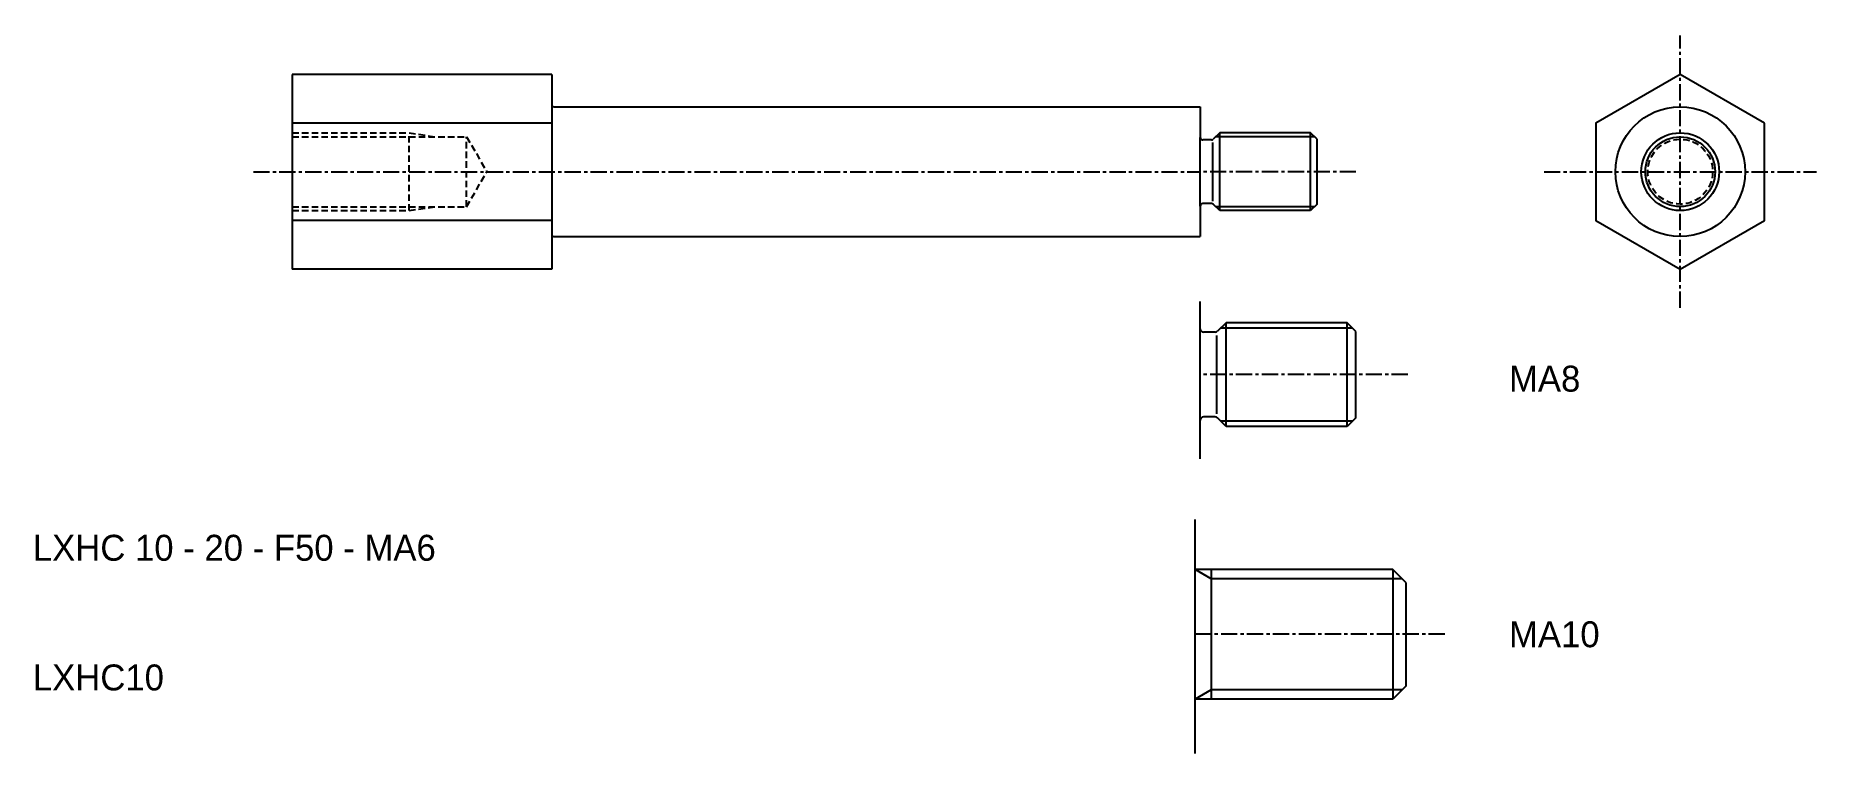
# Model space of a CAD drawing. Extents: x 103 to 241, y 10 to 65.
import ezdxf

# ---------------------------------------------------------------- set-up
doc = ezdxf.new("R2010")
doc.units = 0
doc.linetypes.add('CENTER', pattern=[2, 1.25, -0.25, 0.25, -0.25])
doc.linetypes.add('DASHED', pattern=[0.75, 0.5, -0.25])
doc.layers.get('0').update_dxf_attribs({"linetype": 'CONTINUOUS'})
doc.layers.add('CENTER', color=1, linetype='CENTER')

msp = doc.modelspace()

# ---------------------------------------------------------------- linework, layer by layer
at = {"color": 7, "linetype": 'CONTINUOUS'}
for p, q in [((123.04, 62.11), (123.04, 47.1)), ((143.04, 62.11), (123.04, 62.11)), ((143.04, 62.11), (143.04, 59.81)), ((143.04, 59.81), (143.04, 49.41)), ((143.24, 59.61), (193.04, 59.61)), ((193.04, 59.61), (193.04, 57.26)), ((143.04, 58.36), (123.04, 58.36)), ((193.04, 51.96), (193.04, 57.26)), ((193.9, 57.06), (193.24, 57.06)), ((193.98, 56.87), (193.98, 52.34)), ((194.54, 57.61), (194.04, 57.11)), ((201.54, 57.61), (194.54, 57.61)), ((194.54, 51.61), (194.54, 57.61)), ((201.54, 51.61), (201.54, 57.61)), ((202.04, 57.11), (201.54, 57.61)), ((202.04, 52.11), (202.04, 57.11)), ((143.04, 50.85), (123.04, 50.85)), ((193.04, 51.96), (193.04, 49.61)), ((193.9, 52.16), (193.24, 52.16)), ((194.54, 51.61), (194.04, 52.1)), ((201.54, 51.61), (194.54, 51.61)), ((202.04, 52.11), (201.54, 51.61)), ((143.24, 49.61), (193.04, 49.61)), ((143.04, 49.41), (143.04, 47.1)), ((143.04, 47.1), (123.04, 47.1)), ((193.04, 32.47), (193.04, 44.61)), ((195.04, 42.96), (194.38, 42.31)), ((195.04, 34.96), (195.04, 42.96)), ((204.37, 42.96), (195.04, 42.96)), ((205.04, 42.3), (204.37, 42.96)), ((204.37, 34.96), (204.37, 42.96)), ((194.19, 42.23), (193.3, 42.23)), ((194.29, 41.98), (194.29, 35.94)), ((205.04, 35.63), (205.04, 42.3)), ((194.19, 35.7), (193.3, 35.7)), ((195.04, 34.96), (194.38, 35.62)), ((204.37, 34.96), (195.04, 34.96)), ((205.04, 35.63), (204.37, 34.96)), ((192.65, 9.75), (192.65, 27.78)), ((207.89, 23.94), (192.65, 23.94)), ((193.89, 23.94), (193.89, 13.94)), ((207.89, 23.94), (207.89, 13.94)), ((208.89, 22.94), (207.89, 23.94)), ((208.89, 22.94), (208.89, 14.94)), ((207.89, 13.94), (192.65, 13.94)), ((208.89, 14.94), (207.89, 13.94))]:
    msp.add_line(p, q, dxfattribs=at)
at = {"color": 3, "linetype": 'DASHED'}
for p, q in [((123.04, 57.61), (132.04, 57.61)), ((123.04, 57.3), (136.48, 57.3)), ((132.04, 51.61), (132.04, 57.61)), ((132.04, 57.61), (134.04, 57.3)), ((136.48, 51.91), (136.48, 57.3)), ((136.48, 57.3), (138.04, 54.61)), ((136.48, 51.91), (138.04, 54.61)), ((123.04, 51.91), (136.48, 51.91)), ((123.04, 51.61), (132.04, 51.61)), ((132.04, 51.61), (134.04, 51.91))]:
    msp.add_line(p, q, dxfattribs=at)
at = {"color": 3, "linetype": 'CONTINUOUS'}
for p, q in [((201.84, 57.3), (194.23, 57.3)), ((201.84, 51.91), (194.23, 51.91)), ((204.78, 42.55), (194.63, 42.55)), ((204.78, 35.37), (194.63, 35.37)), ((193.89, 23.22), (192.65, 23.94)), ((208.6, 23.22), (193.89, 23.22)), ((193.89, 14.65), (192.65, 13.94)), ((208.6, 14.65), (193.89, 14.65))]:
    msp.add_line(p, q, dxfattribs=at)
at = {"color": 7, "linetype": 'CONTINUOUS'}
msp.add_lwpolyline([(236.54, 58.36), (230.04, 62.11), (223.54, 58.36), (223.54, 50.85), (230.04, 47.1), (236.54, 50.85)], close=True, dxfattribs=at)
for radius in [5, 3]:
    msp.add_circle((230.04, 54.61), radius, dxfattribs=at)
at = {"color": 3, "linetype": 'CONTINUOUS'}
msp.add_circle((230.04, 54.61), 2.69, dxfattribs=at)
at = {"color": 3, "linetype": 'DASHED'}
msp.add_circle((230.04, 54.61), 2.5, dxfattribs=at)
at = {"color": 7, "linetype": 'CONTINUOUS'}
for centre, radius, start, end in [((143.24, 59.81), 0.2, 180, 270), ((193.24, 57.26), 0.2, 180, 270), ((193.9, 57.26), 0.2, 270, 315), ((193.24, 51.96), 0.2, 90, 180), ((193.9, 51.96), 0.2, 45, 90), ((143.24, 49.41), 0.2, 90, 180), ((193.3, 42.5), 0.267, 180, 270), ((194.19, 42.5), 0.267, 270, 315), ((193.3, 35.43), 0.267, 90, 180), ((194.19, 35.43), 0.267, 45, 90)]:
    msp.add_arc(centre, radius, start, end, dxfattribs=at)
at = {"layer": 'CENTER', "color": 1, "linetype": 'CENTER'}
for p, q in [((230.04, 44.11), (230.04, 65.11)), ((120.04, 54.61), (193.04, 54.61)), ((205.04, 54.61), (193.04, 54.61)), ((219.54, 54.61), (240.54, 54.61)), ((209.04, 38.96), (193.04, 38.96)), ((211.89, 18.94), (192.65, 18.94))]:
    msp.add_line(p, q, dxfattribs=at)

# ---------------------------------------------------------------- texts
at = {"color": 7, "linetype": 'CONTINUOUS'}
for s, p in [('MA8', (216.84, 37.65)), ('LXHC 10 - 20 - F50 - MA6', (103.04, 24.61)), ('MA10', (216.84, 17.94)), ('LXHC10', (103.04, 14.61))]:
    msp.add_text(s, height=2, dxfattribs=at).set_placement(p)

doc.saveas('drawing.dxf')
